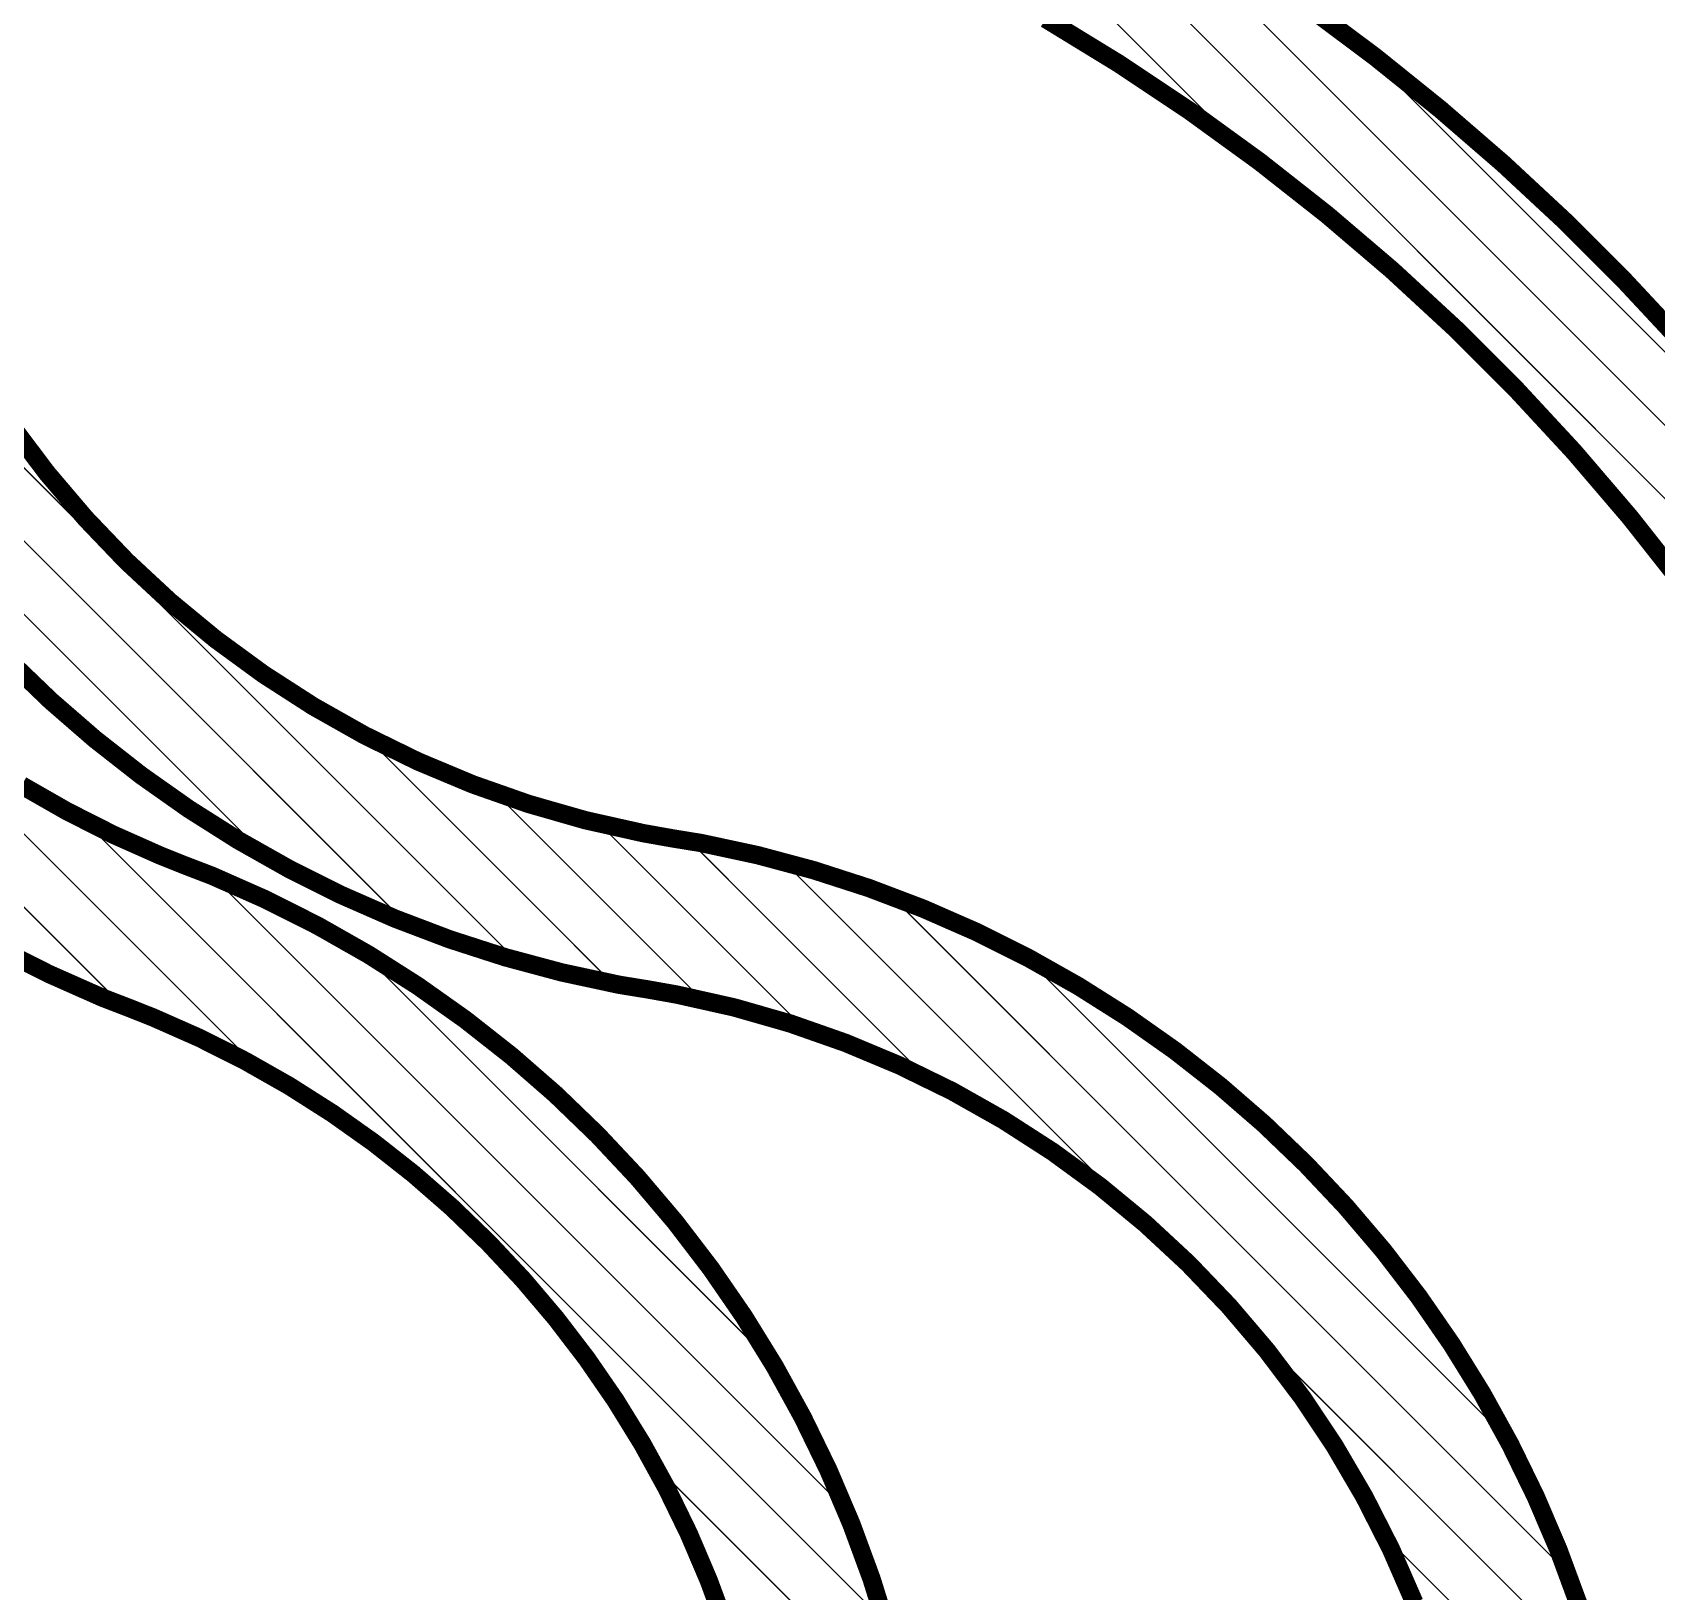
# Model space of a CAD drawing. Header units: inches. Extents: x -4.2 to 12.6, y -6.1 to 3.
# Drawn here: x 10.146 to 11.477, y -1.347 to -0.07 of the extents above; entities that cross this region are included whole.
import ezdxf

# ---------------------------------------------------------------- set-up
doc = ezdxf.new("R2010")
doc.units = ezdxf.units.IN
doc.header["$MEASUREMENT"] = 0
doc.layers.add('Dimension', color=6, linetype='Continuous')

msp = doc.modelspace()

# ---------------------------------------------------------------- linework, layer by layer
at = {"layer": 'Dimension'}
for points, const_width in [([(10.8058736, 0.1666477), (11.1410189, -0.1684976)], 0.001), ([(10.9151721, 0.1173492), (11.7933481, -0.7608268)], 0.001), ([(11.0453666, 0.0471547), (11.7231107, -0.6305894)], 0.001), ([(10.9765871, -0.0586837), (11.0365276, -0.0953527)], 0.015), ([(11.1919061, -0.0489051), (11.2466692, -0.0898276)], 0.015), ([(11.2265466, -0.0740253), (11.6018261, -0.4493048)], 0.001), ([(11.0365276, -0.0953527), (11.0949838, -0.1343446)], 0.015), ([(11.2466692, -0.0898276), (11.2999383, -0.1326768)], 0.015), ([(11.0949838, -0.1343446), (11.1518657, -0.175599)], 0.015), ([(11.2999383, -0.1326768), (11.3516456, -0.1773982)], 0.015), ([(11.1518657, -0.175599), (11.2070858, -0.2190528)], 0.015), ([(11.3516456, -0.1773982), (11.4017254, -0.2239348)], 0.015), ([(9.8868084, -0.1742871), (10.543637, -0.8311157)], 0.001), ([(11.2070858, -0.2190528), (11.2605591, -0.2646389)], 0.015), ([(11.4017254, -0.2239348), (11.450114, -0.2722276)], 0.015), ([(9.6419971, -0.2294758), (10.3330352, -0.9205139)], 0.001), ([(9.9174965, -0.2649752), (10.452895, -0.8003737)], 0.001), ([(11.2605591, -0.2646389), (11.3122033, -0.3122872)], 0.015), ([(11.450114, -0.2722276), (11.4967499, -0.322215)], 0.015), ([(11.3122033, -0.3122872), (11.361939, -0.3619244)], 0.015), ([(9.6722884, -0.3197671), (10.2206914, -0.8681701)], 0.001), ([(11.361939, -0.3619244), (11.4096896, -0.4134741)], 0.015), ([(9.97228, -0.3797587), (10.3383836, -0.7458623)], 0.001), ([(10.1288815, -0.3923135), (10.1581171, -0.4310763)], 0.015), ([(11.4096896, -0.4134741), (11.4553816, -0.4668569)], 0.015), ([(10.1581171, -0.4310763), (10.1895767, -0.4680569)], 0.015), ([(10.1895767, -0.4680569), (10.223152, -0.5031278)], 0.015), ([(11.4553816, -0.4668569), (11.4989447, -0.5219907)], 0.015), ([(10.223152, -0.5031278), (10.2587274, -0.5361683)], 0.015), ([(10.2587274, -0.5361683), (10.2961801, -0.5670643)], 0.015), ([(10.2961801, -0.5670643), (10.3353812, -0.5957095)], 0.015), ([(10.126432, -0.5842398), (10.1610101, -0.6174512)], 0.015), ([(10.3353812, -0.5957095), (10.3761955, -0.6220051)], 0.015), ([(10.1610101, -0.6174512), (10.1972149, -0.6488812)], 0.015), ([(10.3761955, -0.6220051), (10.4184825, -0.6458606)], 0.015), ([(10.4184825, -0.6458606), (10.4620964, -0.6671937)], 0.015), ([(10.1972149, -0.6488812), (10.234955, -0.6784502)], 0.015), ([(10.4164957, -0.6439744), (10.6225262, -0.8500049)], 0.001), ([(10.4620964, -0.6671937), (10.5068869, -0.685931)], 0.015), ([(10.234955, -0.6784502), (10.2741347, -0.7060834)], 0.015), ([(10.5068869, -0.685931), (10.5526996, -0.7020078)], 0.015), ([(10.137193, -0.6867751), (10.1741602, -0.7078978)], 0.015), ([(10.523526, -0.6910047), (10.6965117, -0.8639904)], 0.001), ([(10.1741602, -0.7078978), (10.2121482, -0.7271242)], 0.015), ([(10.2741347, -0.7060834), (10.3146547, -0.7317108)], 0.015), ([(10.5526996, -0.7020078), (10.5993768, -0.7153687)], 0.015), ([(10.1852833, -0.712762), (10.8452569, -1.3727356)], 0.001), ([(10.5993768, -0.7153687), (10.6467575, -0.7259678)], 0.015), ([(10.6093572, -0.7168359), (10.7795209, -0.8869996)], 0.001), ([(10.6467575, -0.7259678), (10.6706608, -0.7302199)], 0.015), ([(10.2121482, -0.7271242), (10.2510597, -0.7444051)], 0.015), ([(10.3146547, -0.7317108), (10.3564125, -0.7552675)], 0.015), ([(10.6706608, -0.7302199), (10.6941064, -0.7340362)], 0.015), ([(10.6841756, -0.7316543), (10.8818223, -0.929301)], 0.001), ([(10.6941064, -0.7340362), (10.7405547, -0.7440159)], 0.015), ([(10.2510597, -0.7444051), (10.2708308, -0.752302)], 0.015), ([(10.2708307, -0.7523021), (10.2708308, -0.752302)], 0.015), ([(10.2708307, -0.7523021), (10.2931982, -0.7608738)], 0.015), ([(10.7405547, -0.7440159), (10.7864428, -0.7563171)], 0.015), ([(10.2931982, -0.7608738), (10.337018, -0.7802373)], 0.015), ([(10.3564125, -0.7552675), (10.3993025, -0.7766939)], 0.015), ([(10.7613451, -0.7488238), (11.0720086, -1.0594873)], 0.001), ([(10.7864428, -0.7563171), (10.8316547, -0.7709088)], 0.015), ([(10.2922765, -0.7597552), (10.8125162, -1.2799949)], 0.001), ([(10.3993025, -0.7766939), (10.443216, -0.7959357)], 0.015), ([(10.8316547, -0.7709088), (10.8760763, -0.7877541)], 0.015), ([(10.337018, -0.7802373), (10.3798124, -0.8017722)], 0.015), ([(10.8493903, -0.776869), (11.4039522, -1.3314309)], 0.001), ([(10.8760763, -0.7877541), (10.9195952, -0.8068104)], 0.015), ([(10.3798124, -0.8017722), (10.421474, -0.8254246)], 0.015), ([(10.443216, -0.7959357), (10.4880418, -0.8129443)], 0.015), ([(10.4880418, -0.8129443), (10.5336663, -0.8276764)], 0.015), ([(10.9195952, -0.8068104), (10.9621015, -0.8280296)], 0.015), ([(10.1163871, -0.8195846), (10.1593805, -0.841251)], 0.015), ([(10.4115416, -0.8190203), (10.7541964, -1.1616751)], 0.001), ([(10.421474, -0.8254246), (10.461898, -0.8511349)], 0.015), ([(10.5336663, -0.8276764), (10.5799742, -0.8400949)], 0.015), ([(10.9621015, -0.8280296), (11.0034877, -0.8513581)], 0.015), ([(10.9574769, -0.8249556), (11.3559823, -1.223461)], 0.001), ([(10.1593805, -0.841251), (10.2033985, -0.8607518)], 0.015), ([(10.5799742, -0.8400949), (10.6268481, -0.8501683)], 0.015), ([(10.461898, -0.8511349), (10.5009829, -0.8788385)], 0.015), ([(10.6268481, -0.8501683), (10.6505088, -0.8540196)], 0.015), ([(10.6505088, -0.8540198), (10.6505088, -0.8540196)], 0.015), ([(10.6505088, -0.8540198), (10.6741655, -0.8582276)], 0.015), ([(10.6741655, -0.8582276), (10.721058, -0.8687145)], 0.015), ([(11.0034877, -0.8513581), (11.0436493, -0.8767369)], 0.015), ([(10.2033985, -0.8607518), (10.2258654, -0.8693952)], 0.015), ([(10.2258654, -0.8693952), (10.2259461, -0.8694248)], 0.015), ([(10.2259461, -0.8694248), (10.2452778, -0.8771124)], 0.015), ([(10.721058, -0.8687145), (10.7672551, -0.8819322)], 0.015), ([(10.2452778, -0.8771124), (10.2833331, -0.8939287)], 0.015), ([(10.5009829, -0.8788385), (10.5386304, -0.9084658)], 0.015), ([(10.7672551, -0.8819322), (10.812598, -0.8978354)], 0.015), ([(11.0436493, -0.8767369), (11.0824848, -0.9041019)], 0.015), ([(10.2833331, -0.8939287), (10.3204981, -0.9126308)], 0.015), ([(10.812598, -0.8978354), (10.8569307, -0.9163691)], 0.015), ([(10.3204981, -0.9126308), (10.356679, -0.9331718)], 0.015), ([(10.5386304, -0.9084658), (10.5747461, -0.9399424)], 0.015), ([(11.0824848, -0.9041019), (11.119896, -0.9333839)], 0.015), ([(10.8569307, -0.9163691), (10.9001007, -0.9374697)], 0.015), ([(10.356679, -0.9331718), (10.3917853, -0.9555)], 0.015), ([(10.9001007, -0.9374697), (10.9419595, -0.9610647)], 0.015), ([(11.119896, -0.9333839), (11.1557885, -0.964509)], 0.015), ([(10.5747461, -0.9399424), (10.6092391, -0.9731892)], 0.015), ([(10.3917853, -0.9555), (10.4257285, -0.9795593)], 0.015), ([(10.9419595, -0.9610647), (10.9823632, -0.9870728)], 0.015), ([(11.1557885, -0.964509), (11.1900714, -0.9973984)], 0.015), ([(10.6092391, -0.9731892), (10.6420228, -1.0081227)], 0.015), ([(10.4257285, -0.9795593), (10.4584235, -1.0052892)], 0.015), ([(10.9823632, -0.9870728), (11.0211728, -1.0154047)], 0.015), ([(11.1675089, -0.9749876), (11.2051354, -1.0126141)], 0.001), ([(10.4584235, -1.0052892), (10.4897882, -1.0326252)], 0.015), ([(11.1900714, -0.9973984), (11.2226583, -1.0319692)], 0.015), ([(10.6420228, -1.0081227), (10.6730148, -1.0446551)], 0.015), ([(11.0211728, -1.0154047), (11.0582549, -1.0459629)], 0.015), ([(11.2226583, -1.0319692), (11.2534667, -1.0681338)], 0.015), ([(10.4897882, -1.0326252), (10.5197436, -1.0614986)], 0.015), ([(10.6730148, -1.0446551), (10.7021373, -1.0826945)], 0.015), ([(11.0582549, -1.0459629), (11.093482, -1.0786423)], 0.015), ([(10.5197436, -1.0614986), (10.5482146, -1.0918367)], 0.015), ([(11.2534667, -1.0681338), (11.2824188, -1.105801)], 0.015), ([(10.7021373, -1.0826945), (10.729317, -1.1221455)], 0.015), ([(11.093482, -1.0786423), (11.1267327, -1.1133305)], 0.015), ([(10.5482146, -1.0918367), (10.5751295, -1.1235633)], 0.015), ([(11.2824188, -1.105801), (11.3094413, -1.1448755)], 0.015), ([(10.5751295, -1.1235633), (10.6004208, -1.1565988)], 0.015), ([(10.729317, -1.1221455), (10.7544856, -1.1629089)], 0.015), ([(11.1267327, -1.1133305), (11.1578929, -1.1499082)], 0.015), ([(11.127397, -1.1148757), (11.4320304, -1.4195091)], 0.001), ([(11.1578929, -1.1499082), (11.1868553, -1.1882496)], 0.015), ([(11.3094413, -1.1448755), (11.3344662, -1.1852586)], 0.015), ([(10.6004208, -1.1565988), (10.624025, -1.1908601)], 0.015), ([(10.7544856, -1.1629089), (10.7775801, -1.2048823)], 0.015), ([(10.624025, -1.1908601), (10.6458827, -1.2262612)], 0.015), ([(11.1868553, -1.1882496), (11.2135204, -1.2282229)], 0.015), ([(11.3344662, -1.1852586), (11.35743, -1.2268483)], 0.015), ([(10.7775801, -1.2048823), (10.7985422, -1.2479602)], 0.015), ([(10.6458827, -1.2262612), (10.665939, -1.2627131)], 0.015), ([(11.2135204, -1.2282229), (11.2377963, -1.2696904)], 0.015), ([(11.35743, -1.2268483), (11.3782748, -1.2695395)], 0.015), ([(10.6536319, -1.2411106), (10.8650559, -1.4525346)], 0.001), ([(10.7985422, -1.2479602), (10.8173194, -1.2920344)], 0.015), ([(10.665939, -1.2627131), (10.6841434, -1.3001242)], 0.015), ([(11.2377963, -1.2696904), (11.2595997, -1.3125098)], 0.015), ([(11.3782748, -1.2695395), (11.3969478, -1.3132241)], 0.015), ([(10.8173194, -1.2920344), (10.8338645, -1.3369942)], 0.015), ([(10.6841434, -1.3001242), (10.7004504, -1.3384006)], 0.015), ([(11.2531707, -1.3006494), (11.4493637, -1.4968424)], 0.001), ([(11.2595997, -1.3125098), (11.2788555, -1.3565336)], 0.015), ([(11.3969478, -1.3132241), (11.413402, -1.3577921)], 0.015), ([(10.7004504, -1.3384006), (10.7148188, -1.377446)], 0.015), ([(10.8338645, -1.3369942), (10.8481358, -1.3827265)], 0.015)]:
    msp.add_lwpolyline(points, dxfattribs=dict(at, const_width=const_width))
for points, const_width in [([(11.2262966, -0.0740253, 1), (11.2267966, -0.0740253, 1)], 0.0005), ([(11.0327776, -0.0953527, 1), (11.0402776, -0.0953527, 1)], 0.0075), ([(11.0327776, -0.0953527, 1), (11.0402776, -0.0953527, 1)], 0.0075), ([(11.2429192, -0.0898276, 1), (11.2504192, -0.0898276, 1)], 0.0075), ([(11.2429192, -0.0898276, 1), (11.2504192, -0.0898276, 1)], 0.0075), ([(11.0912338, -0.1343446, 1), (11.0987338, -0.1343446, 1)], 0.0075), ([(11.0912338, -0.1343446, 1), (11.0987338, -0.1343446, 1)], 0.0075), ([(11.2961883, -0.1326768, 1), (11.3036883, -0.1326768, 1)], 0.0075), ([(11.2961883, -0.1326768, 1), (11.3036883, -0.1326768, 1)], 0.0075), ([(11.1407689, -0.1684976, 1), (11.1412689, -0.1684976, 1)], 0.0005), ([(11.1481157, -0.175599, 1), (11.1556157, -0.175599, 1)], 0.0075), ([(11.1481157, -0.175599, 1), (11.1556157, -0.175599, 1)], 0.0075), ([(11.3478956, -0.1773982, 1), (11.3553956, -0.1773982, 1)], 0.0075), ([(11.3478956, -0.1773982, 1), (11.3553956, -0.1773982, 1)], 0.0075), ([(11.2033358, -0.2190528, 1), (11.2108358, -0.2190528, 1)], 0.0075), ([(11.2033358, -0.2190528, 1), (11.2108358, -0.2190528, 1)], 0.0075), ([(11.3979754, -0.2239348, 1), (11.4054754, -0.2239348, 1)], 0.0075), ([(11.3979754, -0.2239348, 1), (11.4054754, -0.2239348, 1)], 0.0075), ([(11.2568091, -0.2646389, 1), (11.2643091, -0.2646389, 1)], 0.0075), ([(11.2568091, -0.2646389, 1), (11.2643091, -0.2646389, 1)], 0.0075), ([(11.446364, -0.2722276, 1), (11.453864, -0.2722276, 1)], 0.0075), ([(11.446364, -0.2722276, 1), (11.453864, -0.2722276, 1)], 0.0075), ([(11.3084533, -0.3122872, 1), (11.3159533, -0.3122872, 1)], 0.0075), ([(11.3084533, -0.3122872, 1), (11.3159533, -0.3122872, 1)], 0.0075), ([(11.358189, -0.3619244, 1), (11.365689, -0.3619244, 1)], 0.0075), ([(11.358189, -0.3619244, 1), (11.365689, -0.3619244, 1)], 0.0075), ([(11.4059396, -0.4134741, 1), (11.4134396, -0.4134741, 1)], 0.0075), ([(11.4059396, -0.4134741, 1), (11.4134396, -0.4134741, 1)], 0.0075), ([(10.1543671, -0.4310763, 1), (10.1618671, -0.4310763, 1)], 0.0075), ([(10.1543671, -0.4310763, 1), (10.1618671, -0.4310763, 1)], 0.0075), ([(10.1858267, -0.4680569, 1), (10.1933267, -0.4680569, 1)], 0.0075), ([(10.1858267, -0.4680569, 1), (10.1933267, -0.4680569, 1)], 0.0075), ([(11.4516316, -0.4668569, 1), (11.4591316, -0.4668569, 1)], 0.0075), ([(11.4516316, -0.4668569, 1), (11.4591316, -0.4668569, 1)], 0.0075), ([(10.219402, -0.5031278, 1), (10.226902, -0.5031278, 1)], 0.0075), ([(10.219402, -0.5031278, 1), (10.226902, -0.5031278, 1)], 0.0075), ([(10.2549774, -0.5361683, 1), (10.2624774, -0.5361683, 1)], 0.0075), ([(10.2549774, -0.5361683, 1), (10.2624774, -0.5361683, 1)], 0.0075), ([(10.2924301, -0.5670643, 1), (10.2999301, -0.5670643, 1)], 0.0075), ([(10.2924301, -0.5670643, 1), (10.2999301, -0.5670643, 1)], 0.0075), ([(10.3316312, -0.5957095, 1), (10.3391312, -0.5957095, 1)], 0.0075), ([(10.3316312, -0.5957095, 1), (10.3391312, -0.5957095, 1)], 0.0075), ([(10.1572601, -0.6174512, 1), (10.1647601, -0.6174512, 1)], 0.0075), ([(10.1572601, -0.6174512, 1), (10.1647601, -0.6174512, 1)], 0.0075), ([(10.3724455, -0.6220051, 1), (10.3799455, -0.6220051, 1)], 0.0075), ([(10.3724455, -0.6220051, 1), (10.3799455, -0.6220051, 1)], 0.0075), ([(10.4147325, -0.6458606, 1), (10.4222325, -0.6458606, 1)], 0.0075), ([(10.4147325, -0.6458606, 1), (10.4222325, -0.6458606, 1)], 0.0075), ([(10.1934649, -0.6488812, 1), (10.2009649, -0.6488812, 1)], 0.0075), ([(10.1934649, -0.6488812, 1), (10.2009649, -0.6488812, 1)], 0.0075), ([(10.4162457, -0.6439744, 1), (10.4167457, -0.6439744, 1)], 0.0005), ([(10.4583464, -0.6671937, 1), (10.4658464, -0.6671937, 1)], 0.0075), ([(10.4583464, -0.6671937, 1), (10.4658464, -0.6671937, 1)], 0.0075), ([(10.231205, -0.6784502, 1), (10.238705, -0.6784502, 1)], 0.0075), ([(10.231205, -0.6784502, 1), (10.238705, -0.6784502, 1)], 0.0075), ([(10.5031369, -0.685931, 1), (10.5106369, -0.685931, 1)], 0.0075), ([(10.5031369, -0.685931, 1), (10.5106369, -0.685931, 1)], 0.0075), ([(10.523276, -0.6910047, 1), (10.523776, -0.6910047, 1)], 0.0005), ([(10.1704102, -0.7078978, 1), (10.1779102, -0.7078978, 1)], 0.0075), ([(10.1704102, -0.7078978, 1), (10.1779102, -0.7078978, 1)], 0.0075), ([(10.2703847, -0.7060834, 1), (10.2778847, -0.7060834, 1)], 0.0075), ([(10.2703847, -0.7060834, 1), (10.2778847, -0.7060834, 1)], 0.0075), ([(10.5489496, -0.7020078, 1), (10.5564496, -0.7020078, 1)], 0.0075), ([(10.5489496, -0.7020078, 1), (10.5564496, -0.7020078, 1)], 0.0075), ([(10.1850333, -0.712762, 1), (10.1855333, -0.712762, 1)], 0.0005), ([(10.5956268, -0.7153687, 1), (10.6031268, -0.7153687, 1)], 0.0075), ([(10.5956268, -0.7153687, 1), (10.6031268, -0.7153687, 1)], 0.0075), ([(10.6091072, -0.7168359, 1), (10.6096072, -0.7168359, 1)], 0.0005), ([(10.6430075, -0.7259678, 1), (10.6505075, -0.7259678, 1)], 0.0075), ([(10.6430075, -0.7259678, 1), (10.6505075, -0.7259678, 1)], 0.0075), ([(10.2083982, -0.7271242, 1), (10.2158982, -0.7271242, 1)], 0.0075), ([(10.2083982, -0.7271242, 1), (10.2158982, -0.7271242, 1)], 0.0075), ([(10.3109047, -0.7317108, 1), (10.3184047, -0.7317108, 1)], 0.0075), ([(10.3109047, -0.7317108, 1), (10.3184047, -0.7317108, 1)], 0.0075), ([(10.6669108, -0.7302199, 1), (10.6744108, -0.7302199, 1)], 0.0075), ([(10.6669108, -0.7302199, 1), (10.6744108, -0.7302199, 1)], 0.0075), ([(10.6839256, -0.7316543, 1), (10.6844256, -0.7316543, 1)], 0.0005), ([(10.6903564, -0.7340362, 1), (10.6978564, -0.7340362, 1)], 0.0075), ([(10.6903564, -0.7340362, 1), (10.6978564, -0.7340362, 1)], 0.0075), ([(10.2473097, -0.7444051, 1), (10.2548097, -0.7444051, 1)], 0.0075), ([(10.2473097, -0.7444051, 1), (10.2548097, -0.7444051, 1)], 0.0075), ([(10.2670807, -0.7523021, 1), (10.2745807, -0.7523021, 1)], 0.0075), ([(10.2670807, -0.7523021, 1), (10.2745807, -0.7523021, 1)], 0.0075), ([(10.2670808, -0.752302, 1), (10.2745808, -0.752302, 1)], 0.0075), ([(10.2670808, -0.752302, 1), (10.2745808, -0.752302, 1)], 0.0075), ([(10.3381336, -0.7458623, 1), (10.3386336, -0.7458623, 1)], 0.0005), ([(10.7368047, -0.7440159, 1), (10.7443047, -0.7440159, 1)], 0.0075), ([(10.7368047, -0.7440159, 1), (10.7443047, -0.7440159, 1)], 0.0075), ([(10.2894482, -0.7608738, 1), (10.2969482, -0.7608738, 1)], 0.0075), ([(10.2894482, -0.7608738, 1), (10.2969482, -0.7608738, 1)], 0.0075), ([(10.3526625, -0.7552675, 1), (10.3601625, -0.7552675, 1)], 0.0075), ([(10.3526625, -0.7552675, 1), (10.3601625, -0.7552675, 1)], 0.0075), ([(10.7610951, -0.7488238, 1), (10.7615951, -0.7488238, 1)], 0.0005), ([(10.7826928, -0.7563171, 1), (10.7901928, -0.7563171, 1)], 0.0075), ([(10.7826928, -0.7563171, 1), (10.7901928, -0.7563171, 1)], 0.0075), ([(10.2920265, -0.7597552, 1), (10.2925265, -0.7597552, 1)], 0.0005), ([(10.3955525, -0.7766939, 1), (10.4030525, -0.7766939, 1)], 0.0075), ([(10.3955525, -0.7766939, 1), (10.4030525, -0.7766939, 1)], 0.0075), ([(10.8279047, -0.7709088, 1), (10.8354047, -0.7709088, 1)], 0.0075), ([(10.8279047, -0.7709088, 1), (10.8354047, -0.7709088, 1)], 0.0075), ([(10.333268, -0.7802373, 1), (10.340768, -0.7802373, 1)], 0.0075), ([(10.333268, -0.7802373, 1), (10.340768, -0.7802373, 1)], 0.0075), ([(10.8491403, -0.776869, 1), (10.8496403, -0.776869, 1)], 0.0005), ([(10.8723263, -0.7877541, 1), (10.8798263, -0.7877541, 1)], 0.0075), ([(10.8723263, -0.7877541, 1), (10.8798263, -0.7877541, 1)], 0.0075), ([(10.3760624, -0.8017722, 1), (10.3835624, -0.8017722, 1)], 0.0075), ([(10.3760624, -0.8017722, 1), (10.3835624, -0.8017722, 1)], 0.0075), ([(10.439466, -0.7959357, 1), (10.446966, -0.7959357, 1)], 0.0075), ([(10.439466, -0.7959357, 1), (10.446966, -0.7959357, 1)], 0.0075), ([(10.452645, -0.8003737, 1), (10.453145, -0.8003737, 1)], 0.0005), ([(10.4842918, -0.8129443, 1), (10.4917918, -0.8129443, 1)], 0.0075), ([(10.4842918, -0.8129443, 1), (10.4917918, -0.8129443, 1)], 0.0075), ([(10.9158452, -0.8068104, 1), (10.9233452, -0.8068104, 1)], 0.0075), ([(10.9158452, -0.8068104, 1), (10.9233452, -0.8068104, 1)], 0.0075), ([(10.4112916, -0.8190203, 1), (10.4117916, -0.8190203, 1)], 0.0005), ([(10.417724, -0.8254246, 1), (10.425224, -0.8254246, 1)], 0.0075), ([(10.417724, -0.8254246, 1), (10.425224, -0.8254246, 1)], 0.0075), ([(10.5299163, -0.8276764, 1), (10.5374163, -0.8276764, 1)], 0.0075), ([(10.5299163, -0.8276764, 1), (10.5374163, -0.8276764, 1)], 0.0075), ([(10.9583515, -0.8280296, 1), (10.9658515, -0.8280296, 1)], 0.0075), ([(10.9583515, -0.8280296, 1), (10.9658515, -0.8280296, 1)], 0.0075), ([(10.9572269, -0.8249556, 1), (10.9577269, -0.8249556, 1)], 0.0005), ([(10.1556305, -0.841251, 1), (10.1631305, -0.841251, 1)], 0.0075), ([(10.1556305, -0.841251, 1), (10.1631305, -0.841251, 1)], 0.0075), ([(10.543387, -0.8311157, 1), (10.543887, -0.8311157, 1)], 0.0005), ([(10.5762242, -0.8400949, 1), (10.5837242, -0.8400949, 1)], 0.0075), ([(10.5762242, -0.8400949, 1), (10.5837242, -0.8400949, 1)], 0.0075), ([(10.458148, -0.8511349, 1), (10.465648, -0.8511349, 1)], 0.0075), ([(10.458148, -0.8511349, 1), (10.465648, -0.8511349, 1)], 0.0075), ([(10.6230981, -0.8501683, 1), (10.6305981, -0.8501683, 1)], 0.0075), ([(10.6230981, -0.8501683, 1), (10.6305981, -0.8501683, 1)], 0.0075), ([(10.6222762, -0.8500049, 1), (10.6227762, -0.8500049, 1)], 0.0005), ([(10.6467588, -0.8540196, 1), (10.6542588, -0.8540196, 1)], 0.0075), ([(10.6467588, -0.8540196, 1), (10.6542588, -0.8540196, 1)], 0.0075), ([(10.6467588, -0.8540198, 1), (10.6542588, -0.8540198, 1)], 0.0075), ([(10.6467588, -0.8540198, 1), (10.6542588, -0.8540198, 1)], 0.0075), ([(10.6704155, -0.8582276, 1), (10.6779155, -0.8582276, 1)], 0.0075), ([(10.6704155, -0.8582276, 1), (10.6779155, -0.8582276, 1)], 0.0075), ([(10.9997377, -0.8513581, 1), (11.0072377, -0.8513581, 1)], 0.0075), ([(10.9997377, -0.8513581, 1), (11.0072377, -0.8513581, 1)], 0.0075), ([(10.1996485, -0.8607518, 1), (10.2071485, -0.8607518, 1)], 0.0075), ([(10.1996485, -0.8607518, 1), (10.2071485, -0.8607518, 1)], 0.0075), ([(10.2221154, -0.8693952, 1), (10.2296154, -0.8693952, 1)], 0.0075), ([(10.2221154, -0.8693952, 1), (10.2296154, -0.8693952, 1)], 0.0075), ([(10.2221961, -0.8694248, 1), (10.2296961, -0.8694248, 1)], 0.0075), ([(10.2221961, -0.8694248, 1), (10.2296961, -0.8694248, 1)], 0.0075), ([(10.6962617, -0.8639904, 1), (10.6967617, -0.8639904, 1)], 0.0005), ([(10.717308, -0.8687145, 1), (10.724808, -0.8687145, 1)], 0.0075), ([(10.717308, -0.8687145, 1), (10.724808, -0.8687145, 1)], 0.0075), ([(10.2204414, -0.8681701, 1), (10.2209414, -0.8681701, 1)], 0.0005), ([(10.2415278, -0.8771124, 1), (10.2490278, -0.8771124, 1)], 0.0075), ([(10.2415278, -0.8771124, 1), (10.2490278, -0.8771124, 1)], 0.0075), ([(10.4972329, -0.8788385, 1), (10.5047329, -0.8788385, 1)], 0.0075), ([(10.4972329, -0.8788385, 1), (10.5047329, -0.8788385, 1)], 0.0075), ([(10.7635051, -0.8819322, 1), (10.7710051, -0.8819322, 1)], 0.0075), ([(10.7635051, -0.8819322, 1), (10.7710051, -0.8819322, 1)], 0.0075), ([(11.0398993, -0.8767369, 1), (11.0473993, -0.8767369, 1)], 0.0075), ([(11.0398993, -0.8767369, 1), (11.0473993, -0.8767369, 1)], 0.0075), ([(10.2795831, -0.8939287, 1), (10.2870831, -0.8939287, 1)], 0.0075), ([(10.2795831, -0.8939287, 1), (10.2870831, -0.8939287, 1)], 0.0075), ([(10.7792709, -0.8869996, 1), (10.7797709, -0.8869996, 1)], 0.0005), ([(10.808848, -0.8978354, 1), (10.816348, -0.8978354, 1)], 0.0075), ([(10.808848, -0.8978354, 1), (10.816348, -0.8978354, 1)], 0.0075), ([(10.3167481, -0.9126308, 1), (10.3242481, -0.9126308, 1)], 0.0075), ([(10.3167481, -0.9126308, 1), (10.3242481, -0.9126308, 1)], 0.0075), ([(10.5348804, -0.9084658, 1), (10.5423804, -0.9084658, 1)], 0.0075), ([(10.5348804, -0.9084658, 1), (10.5423804, -0.9084658, 1)], 0.0075), ([(11.0787348, -0.9041019, 1), (11.0862348, -0.9041019, 1)], 0.0075), ([(11.0787348, -0.9041019, 1), (11.0862348, -0.9041019, 1)], 0.0075), ([(10.8531807, -0.9163691, 1), (10.8606807, -0.9163691, 1)], 0.0075), ([(10.8531807, -0.9163691, 1), (10.8606807, -0.9163691, 1)], 0.0075), ([(10.3327852, -0.9205139, 1), (10.3332852, -0.9205139, 1)], 0.0005), ([(10.352929, -0.9331718, 1), (10.360429, -0.9331718, 1)], 0.0075), ([(10.352929, -0.9331718, 1), (10.360429, -0.9331718, 1)], 0.0075), ([(10.8815723, -0.929301, 1), (10.8820723, -0.929301, 1)], 0.0005), ([(10.8963507, -0.9374697, 1), (10.9038507, -0.9374697, 1)], 0.0075), ([(10.8963507, -0.9374697, 1), (10.9038507, -0.9374697, 1)], 0.0075), ([(11.116146, -0.9333839, 1), (11.123646, -0.9333839, 1)], 0.0075), ([(11.116146, -0.9333839, 1), (11.123646, -0.9333839, 1)], 0.0075), ([(10.5709961, -0.9399424, 1), (10.5784961, -0.9399424, 1)], 0.0075), ([(10.5709961, -0.9399424, 1), (10.5784961, -0.9399424, 1)], 0.0075), ([(10.3880353, -0.9555, 1), (10.3955353, -0.9555, 1)], 0.0075), ([(10.3880353, -0.9555, 1), (10.3955353, -0.9555, 1)], 0.0075), ([(10.9382095, -0.9610647, 1), (10.9457095, -0.9610647, 1)], 0.0075), ([(10.9382095, -0.9610647, 1), (10.9457095, -0.9610647, 1)], 0.0075), ([(11.1520385, -0.964509, 1), (11.1595385, -0.964509, 1)], 0.0075), ([(11.1520385, -0.964509, 1), (11.1595385, -0.964509, 1)], 0.0075), ([(10.6054891, -0.9731892, 1), (10.6129891, -0.9731892, 1)], 0.0075), ([(10.6054891, -0.9731892, 1), (10.6129891, -0.9731892, 1)], 0.0075), ([(10.4219785, -0.9795593, 1), (10.4294785, -0.9795593, 1)], 0.0075), ([(10.4219785, -0.9795593, 1), (10.4294785, -0.9795593, 1)], 0.0075), ([(10.9786132, -0.9870728, 1), (10.9861132, -0.9870728, 1)], 0.0075), ([(10.9786132, -0.9870728, 1), (10.9861132, -0.9870728, 1)], 0.0075), ([(11.1672589, -0.9749876, 1), (11.1677589, -0.9749876, 1)], 0.0005), ([(10.4546735, -1.0052892, 1), (10.4621735, -1.0052892, 1)], 0.0075), ([(10.4546735, -1.0052892, 1), (10.4621735, -1.0052892, 1)], 0.0075), ([(11.1863214, -0.9973984, 1), (11.1938214, -0.9973984, 1)], 0.0075), ([(11.1863214, -0.9973984, 1), (11.1938214, -0.9973984, 1)], 0.0075), ([(10.6382728, -1.0081227, 1), (10.6457728, -1.0081227, 1)], 0.0075), ([(10.6382728, -1.0081227, 1), (10.6457728, -1.0081227, 1)], 0.0075), ([(11.0174228, -1.0154047, 1), (11.0249228, -1.0154047, 1)], 0.0075), ([(11.0174228, -1.0154047, 1), (11.0249228, -1.0154047, 1)], 0.0075), ([(11.2048854, -1.0126141, 1), (11.2053854, -1.0126141, 1)], 0.0005), ([(11.2189083, -1.0319692, 1), (11.2264083, -1.0319692, 1)], 0.0075), ([(11.2189083, -1.0319692, 1), (11.2264083, -1.0319692, 1)], 0.0075), ([(10.4860382, -1.0326252, 1), (10.4935382, -1.0326252, 1)], 0.0075), ([(10.4860382, -1.0326252, 1), (10.4935382, -1.0326252, 1)], 0.0075), ([(10.6692648, -1.0446551, 1), (10.6767648, -1.0446551, 1)], 0.0075), ([(10.6692648, -1.0446551, 1), (10.6767648, -1.0446551, 1)], 0.0075), ([(11.0545049, -1.0459629, 1), (11.0620049, -1.0459629, 1)], 0.0075), ([(11.0545049, -1.0459629, 1), (11.0620049, -1.0459629, 1)], 0.0075), ([(10.5159936, -1.0614986, 1), (10.5234936, -1.0614986, 1)], 0.0075), ([(10.5159936, -1.0614986, 1), (10.5234936, -1.0614986, 1)], 0.0075), ([(11.0717586, -1.0594873, 1), (11.0722586, -1.0594873, 1)], 0.0005), ([(11.2497167, -1.0681338, 1), (11.2572167, -1.0681338, 1)], 0.0075), ([(11.2497167, -1.0681338, 1), (11.2572167, -1.0681338, 1)], 0.0075), ([(10.6983873, -1.0826945, 1), (10.7058873, -1.0826945, 1)], 0.0075), ([(10.6983873, -1.0826945, 1), (10.7058873, -1.0826945, 1)], 0.0075), ([(11.089732, -1.0786423, 1), (11.097232, -1.0786423, 1)], 0.0075), ([(11.089732, -1.0786423, 1), (11.097232, -1.0786423, 1)], 0.0075), ([(10.5444646, -1.0918367, 1), (10.5519646, -1.0918367, 1)], 0.0075), ([(10.5444646, -1.0918367, 1), (10.5519646, -1.0918367, 1)], 0.0075), ([(11.2786688, -1.105801, 1), (11.2861688, -1.105801, 1)], 0.0075), ([(11.2786688, -1.105801, 1), (11.2861688, -1.105801, 1)], 0.0075), ([(10.5713795, -1.1235633, 1), (10.5788795, -1.1235633, 1)], 0.0075), ([(10.5713795, -1.1235633, 1), (10.5788795, -1.1235633, 1)], 0.0075), ([(10.725567, -1.1221455, 1), (10.733067, -1.1221455, 1)], 0.0075), ([(10.725567, -1.1221455, 1), (10.733067, -1.1221455, 1)], 0.0075), ([(11.1229827, -1.1133305, 1), (11.1304827, -1.1133305, 1)], 0.0075), ([(11.1229827, -1.1133305, 1), (11.1304827, -1.1133305, 1)], 0.0075), ([(11.127147, -1.1148757, 1), (11.127647, -1.1148757, 1)], 0.0005), ([(11.1541429, -1.1499082, 1), (11.1616429, -1.1499082, 1)], 0.0075), ([(11.1541429, -1.1499082, 1), (11.1616429, -1.1499082, 1)], 0.0075), ([(11.3056913, -1.1448755, 1), (11.3131913, -1.1448755, 1)], 0.0075), ([(11.3056913, -1.1448755, 1), (11.3131913, -1.1448755, 1)], 0.0075), ([(10.5966708, -1.1565988, 1), (10.6041708, -1.1565988, 1)], 0.0075), ([(10.5966708, -1.1565988, 1), (10.6041708, -1.1565988, 1)], 0.0075), ([(10.7507356, -1.1629089, 1), (10.7582356, -1.1629089, 1)], 0.0075), ([(10.7507356, -1.1629089, 1), (10.7582356, -1.1629089, 1)], 0.0075), ([(10.7539464, -1.1616751, 1), (10.7544464, -1.1616751, 1)], 0.0005), ([(10.620275, -1.1908601, 1), (10.627775, -1.1908601, 1)], 0.0075), ([(10.620275, -1.1908601, 1), (10.627775, -1.1908601, 1)], 0.0075), ([(11.1831053, -1.1882496, 1), (11.1906053, -1.1882496, 1)], 0.0075), ([(11.1831053, -1.1882496, 1), (11.1906053, -1.1882496, 1)], 0.0075), ([(11.3307162, -1.1852586, 1), (11.3382162, -1.1852586, 1)], 0.0075), ([(11.3307162, -1.1852586, 1), (11.3382162, -1.1852586, 1)], 0.0075), ([(10.7738301, -1.2048823, 1), (10.7813301, -1.2048823, 1)], 0.0075), ([(10.7738301, -1.2048823, 1), (10.7813301, -1.2048823, 1)], 0.0075), ([(10.6421327, -1.2262612, 1), (10.6496327, -1.2262612, 1)], 0.0075), ([(10.6421327, -1.2262612, 1), (10.6496327, -1.2262612, 1)], 0.0075), ([(11.2097704, -1.2282229, 1), (11.2172704, -1.2282229, 1)], 0.0075), ([(11.2097704, -1.2282229, 1), (11.2172704, -1.2282229, 1)], 0.0075), ([(11.35368, -1.2268483, 1), (11.36118, -1.2268483, 1)], 0.0075), ([(11.35368, -1.2268483, 1), (11.36118, -1.2268483, 1)], 0.0075), ([(11.3557323, -1.223461, 1), (11.3562323, -1.223461, 1)], 0.0005), ([(10.6533819, -1.2411106, 1), (10.6538819, -1.2411106, 1)], 0.0005), ([(10.7947922, -1.2479602, 1), (10.8022922, -1.2479602, 1)], 0.0075), ([(10.7947922, -1.2479602, 1), (10.8022922, -1.2479602, 1)], 0.0075), ([(10.662189, -1.2627131, 1), (10.669689, -1.2627131, 1)], 0.0075), ([(10.662189, -1.2627131, 1), (10.669689, -1.2627131, 1)], 0.0075), ([(11.2340463, -1.2696904, 1), (11.2415463, -1.2696904, 1)], 0.0075), ([(11.2340463, -1.2696904, 1), (11.2415463, -1.2696904, 1)], 0.0075), ([(11.3745248, -1.2695395, 1), (11.3820248, -1.2695395, 1)], 0.0075), ([(11.3745248, -1.2695395, 1), (11.3820248, -1.2695395, 1)], 0.0075), ([(10.8135694, -1.2920344, 1), (10.8210694, -1.2920344, 1)], 0.0075), ([(10.8135694, -1.2920344, 1), (10.8210694, -1.2920344, 1)], 0.0075), ([(10.8122662, -1.2799949, 1), (10.8127662, -1.2799949, 1)], 0.0005), ([(10.6803934, -1.3001242, 1), (10.6878934, -1.3001242, 1)], 0.0075), ([(10.6803934, -1.3001242, 1), (10.6878934, -1.3001242, 1)], 0.0075), ([(11.2529207, -1.3006494, 1), (11.2534207, -1.3006494, 1)], 0.0005), ([(11.2558497, -1.3125098, 1), (11.2633497, -1.3125098, 1)], 0.0075), ([(11.2558497, -1.3125098, 1), (11.2633497, -1.3125098, 1)], 0.0075), ([(11.3931978, -1.3132241, 1), (11.4006978, -1.3132241, 1)], 0.0075), ([(11.3931978, -1.3132241, 1), (11.4006978, -1.3132241, 1)], 0.0075), ([(10.6967004, -1.3384006, 1), (10.7042004, -1.3384006, 1)], 0.0075), ([(10.6967004, -1.3384006, 1), (10.7042004, -1.3384006, 1)], 0.0075), ([(10.8301145, -1.3369942, 1), (10.8376145, -1.3369942, 1)], 0.0075), ([(10.8301145, -1.3369942, 1), (10.8376145, -1.3369942, 1)], 0.0075), ([(11.4037022, -1.3314309, 1), (11.4042022, -1.3314309, 1)], 0.0005)]:
    msp.add_lwpolyline(points, format="xyb", close=True, dxfattribs=dict(at, const_width=const_width))

doc.saveas('drawing.dxf')
